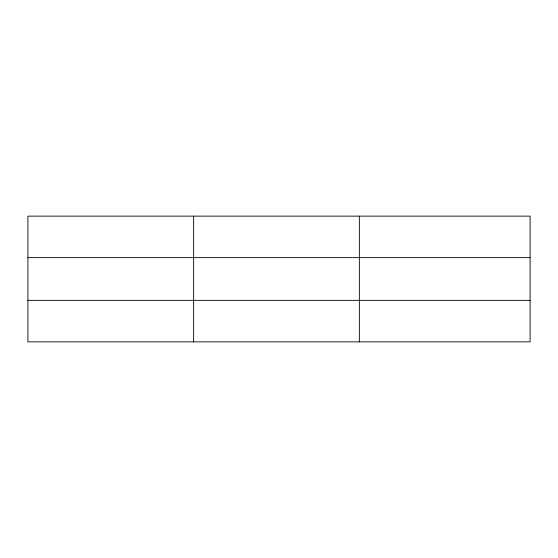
<?xml version="1.0" encoding="UTF-8"?>
<svg xmlns="http://www.w3.org/2000/svg" width="558" height="558" viewBox="0 0 558 558"><rect width="100%" height="100%" fill="white"/><g stroke="black" fill="none" stroke-linecap="round" stroke-linejoin="round"><path stroke-width="0.84" d="M193.626 216.134L193.626 341.866M359.352 216.134L359.352 341.866M530.1 300.371L530.1 341.866L27.9 341.866L27.9 216.134L530.1 216.134L530.1 300.371L27.9 300.371M27.9 257.629L530.1 257.629"/></g></svg>
